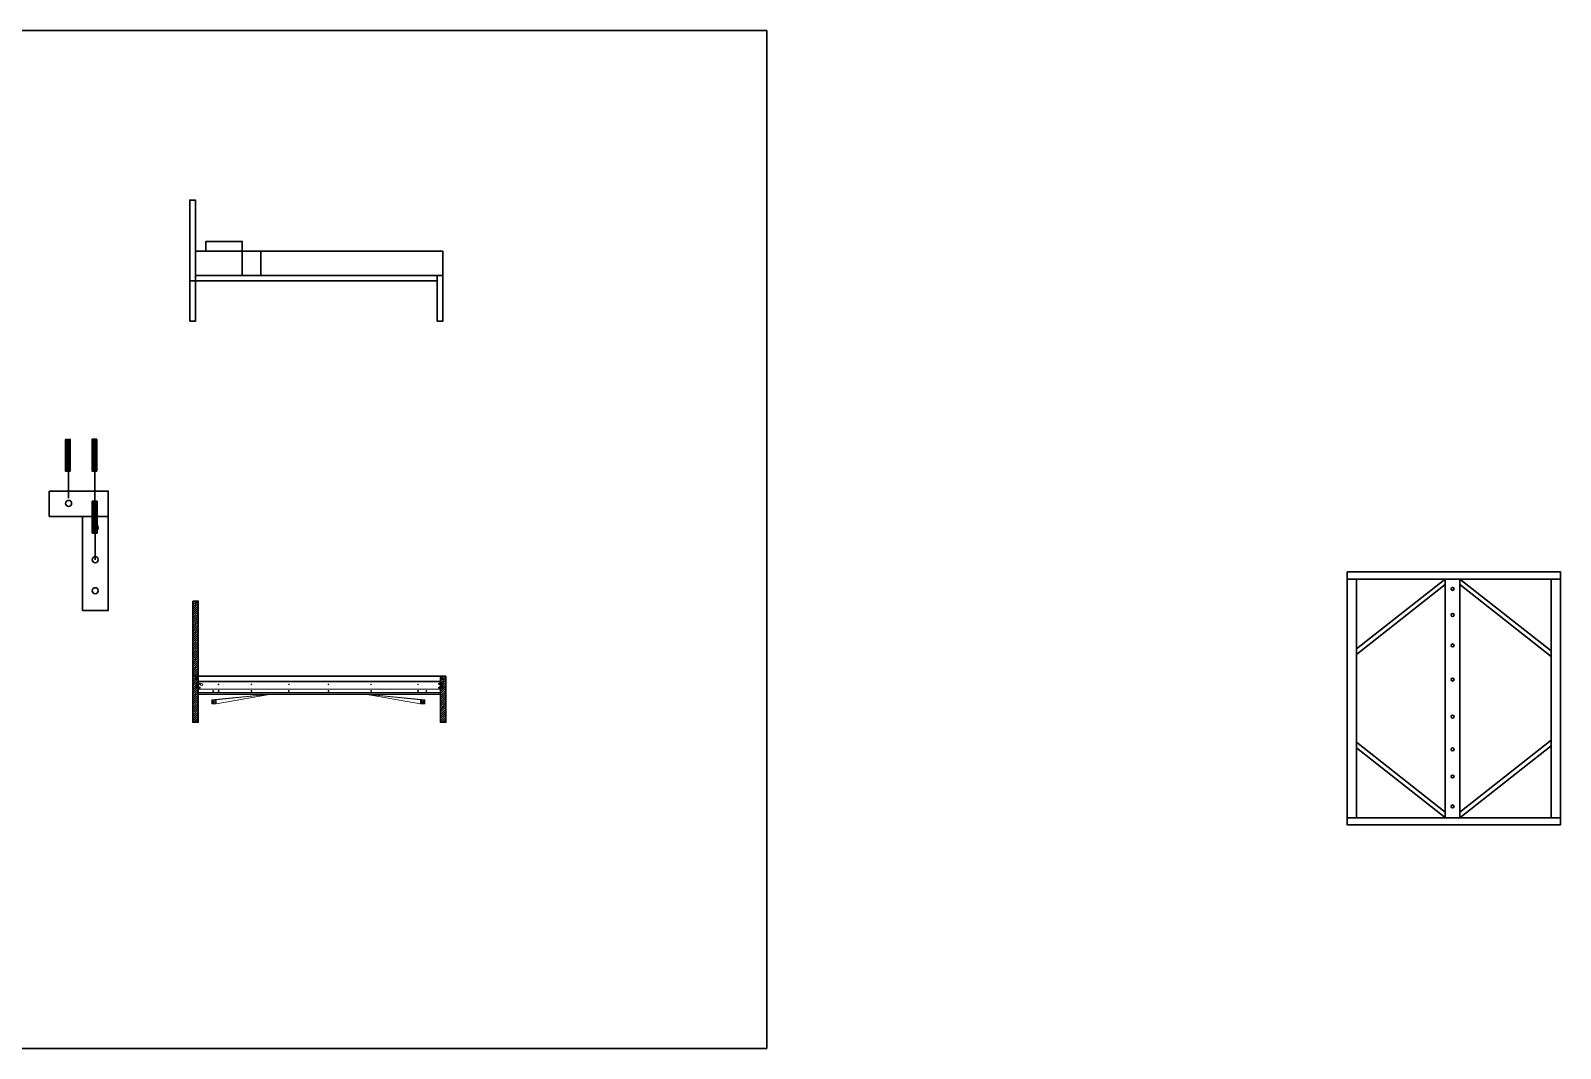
# Model space of a CAD drawing. Header units: inches. Extents: x 157 to 3262, y 42 to 2861.
# Drawn here: x 1741 to 3004, y 2021 to 2861 of the extents above; entities that cross this region are included whole.
import ezdxf

# ---------------------------------------------------------------- set-up
doc = ezdxf.new("R2010")
doc.units = ezdxf.units.IN
doc.header["$MEASUREMENT"] = 0
for name, color, linetype, lineweight in [('Arredi', 3, 'Continuous', 30), ('Dettagli', 210, 'Continuous', 5), ('qqqq', 5, 'Continuous', 30)]:
    doc.layers.add(name, color=color, linetype=linetype, lineweight=lineweight)

msp = doc.modelspace()

# ---------------------------------------------------------------- hatches: boundary and pattern name
at = {"layer": 'qqqq'}
h = msp.add_hatch(dxfattribs=at)
h.set_pattern_fill('ANSI31', color=0, scale=9.7)
h.paths.add_polyline_path([(1879, 2390.4), (1874.5, 2390.4), (1874.5, 2328.4), (1879, 2328.4)])
h.paths.add_polyline_path([(1879, 2318.6), (1878.6, 2318.6), (1878.6, 2318.7, -0.469008), (1878.6, 2319.4), (1878.6, 2319.3), (1879, 2319.3), (1879, 2320), (1876.9, 2320), (1876.9, 2320.3), (1879, 2320.3), (1879, 2321.8), (1878.6, 2321.8), (1878.6, 2321.9, -0.469008), (1878.6, 2322.6), (1878.6, 2322.4), (1879, 2322.4), (1879, 2325.9), (1876.9, 2325.9), (1876.9, 2326.2), (1879, 2326.2), (1879, 2328.4), (1877, 2328.4, -0.396733), (1876.4, 2328.4), (1874.5, 2328.4), (1874.5, 2290.4), (1879, 2290.4)])
h.paths.add_polyline_path([(1876.8, 2319.1), (1876.6, 2319), (1876.8, 2318.8, -0.158696)], flags=16)
h.paths.add_polyline_path([(1876.8, 2319.2), (1877.1, 2319.2), (1877.3, 2319.2), (1877.5, 2319.2), (1877.8, 2319.2), (1878, 2319.2), (1878.2, 2319.2), (1878.4, 2319.2, 0.266572), (1878.6, 2318.7), (1878.3, 2318.7), (1878.1, 2318.7), (1877.8, 2318.7), (1877.6, 2318.7), (1877.3, 2318.7), (1877.1, 2318.7), (1876.9, 2318.7, -0.254029)], flags=16)
h.paths.add_polyline_path([(1877, 2319.1), (1877.3, 2319.1), (1877.5, 2319.1), (1877.7, 2319.1), (1878, 2319.1), (1878.2, 2319.1), (1878.2, 2319.1, 0.23266), (1878.3, 2318.7), (1878.1, 2318.7), (1877.9, 2318.7), (1877.6, 2318.7), (1877.4, 2318.7), (1877.1, 2318.7), (1877.1, 2318.7, -0.221988)], flags=0)
h.paths.add_polyline_path([(1876.8, 2322.2), (1876.6, 2322.1), (1876.8, 2321.9, -0.158696)], flags=16)
h.paths.add_polyline_path([(1876.8, 2322.3), (1877.1, 2322.3), (1877.3, 2322.3), (1877.5, 2322.3), (1877.8, 2322.3), (1878, 2322.3), (1878.2, 2322.3), (1878.4, 2322.3, 0.266572), (1878.6, 2321.9), (1878.3, 2321.9), (1878.1, 2321.9), (1877.8, 2321.9), (1877.6, 2321.9), (1877.3, 2321.9), (1877.1, 2321.9), (1876.9, 2321.9, -0.254029)], flags=16)
h.paths.add_polyline_path([(1877, 2322.3), (1877.3, 2322.3), (1877.5, 2322.3), (1877.7, 2322.3), (1878, 2322.3), (1878.2, 2322.3), (1878.2, 2322.3, 0.23266), (1878.3, 2321.9), (1878.1, 2321.9), (1877.9, 2321.9), (1877.6, 2321.9), (1877.4, 2321.9), (1877.1, 2321.9), (1877.1, 2321.9, -0.221988)], flags=0)
h.paths.add_polyline_path([(1876.7, 2327.1), (1876.8, 2326.9), (1877, 2327.2, -0.158696)], flags=16)
h.paths.add_polyline_path([(1876.6, 2327.2), (1876.6, 2327.4), (1876.6, 2327.6), (1876.6, 2327.9), (1876.6, 2328.1), (1876.6, 2328.3), (1876.6, 2328.1, 0.252715), (1877, 2328.2), (1877, 2328.2), (1877, 2327.9), (1877, 2327.7), (1877, 2327.4), (1877, 2327.3, -0.254029)], flags=16)
h.paths.add_polyline_path([(1876.6, 2327.6), (1876.6, 2327.8), (1876.6, 2328, 0.23013), (1877, 2328.1), (1877, 2328), (1877, 2327.7), (1877, 2327.5), (1877, 2327.4, -0.221988), (1876.6, 2327.4)], flags=0)
h.paths.add_polyline_path([(2083.5, 2328.4), (2079, 2328.4), (2079, 2326.2), (2081, 2326.2), (2081, 2325.9), (2079, 2325.9), (2079, 2323.9), (2079, 2322.2), (2079.4, 2322.2), (2079.6, 2322.3), (2079.5, 2322.3), (2079.4, 2322.3), (2079.4, 2322), (2079.3, 2320.3), (2081, 2320.3), (2081, 2320), (2079, 2320), (2079, 2319), (2079.4, 2319), (2079.6, 2319.2), (2079.5, 2319.2), (2079.4, 2319.1), (2079.4, 2318.8), (2079, 2290.4), (2083.5, 2290.4)])
h.paths.add_polyline_path([(2081.1, 2318.8), (2081.4, 2319), (2081.2, 2319.1, -0.158696)], flags=16)
h.paths.add_polyline_path([(2080.8, 2318.7), (2080.5, 2318.7), (2080.3, 2318.7), (2080, 2318.7), (2079.8, 2318.7), (2079.6, 2318.7), (2079.4, 2318.7), (2079.6, 2318.7, 0.24604), (2079.7, 2319.2), (2079.8, 2319.2), (2080, 2319.2), (2080.2, 2319.2), (2080.5, 2319.2), (2080.7, 2319.2), (2080.9, 2319.2), (2081.1, 2319.2, -0.254029), (2081, 2318.7)], flags=16)
h.paths.add_polyline_path([(2080.9, 2319.1), (2080.9, 2319.1, -0.22364), (2080.8, 2318.7), (2080.9, 2318.7, 0.221988)], flags=0)
h.paths.add_polyline_path([(2080.4, 2318.7), (2080.1, 2318.7), (2079.9, 2318.7), (2079.7, 2318.7, 0.228766), (2079.8, 2319.1), (2080, 2319.1), (2080.2, 2319.1), (2080.4, 2319.1), (2080.7, 2319.1, -0.225205), (2080.6, 2318.7)], flags=0)
h.paths.add_polyline_path([(2081.1, 2321.9), (2081.4, 2322.1), (2081.2, 2322.2, -0.158696)], flags=16)
h.paths.add_polyline_path([(2080.8, 2321.9), (2080.5, 2321.9), (2080.3, 2321.9), (2080, 2321.9), (2079.8, 2321.9), (2079.6, 2321.9), (2079.4, 2321.9), (2079.6, 2321.9, 0.24604), (2079.7, 2322.3), (2079.8, 2322.3), (2080, 2322.3), (2080.2, 2322.3), (2080.5, 2322.3), (2080.7, 2322.3), (2080.9, 2322.3), (2081.1, 2322.3, -0.254029), (2081, 2321.9)], flags=16)
h.paths.add_polyline_path([(2080.9, 2322.3), (2080.9, 2322.3, -0.22364), (2080.8, 2321.9), (2080.9, 2321.9, 0.221988)], flags=0)
h.paths.add_polyline_path([(2080.4, 2321.9), (2080.1, 2321.9), (2079.9, 2321.9), (2079.7, 2321.9, 0.228766), (2079.8, 2322.3), (2080, 2322.3), (2080.2, 2322.3), (2080.4, 2322.3), (2080.7, 2322.3, -0.225205), (2080.6, 2321.9)], flags=0)
h.paths.add_polyline_path([(1893.7, 2308.9), (1890.1, 2308.9), (1890.1, 2305.7), (1893.7, 2305.7)])
h.paths.add_polyline_path([(2065.9, 2308.9), (2062.4, 2308.9), (2062.4, 2305.7), (2065.9, 2305.7)])

# ---------------------------------------------------------------- linework, layer by layer
at = {"layer": 'Arredi', "color": 0}
for p, q in [((1876.6, 2654.6), (1871.9, 2654.6)), ((1769.4, 2523.8), (1769.4, 2497.5)), ((1770.3, 2523.8), (1770.3, 2497.5)), ((1771, 2523.8), (1771, 2497.5)), ((1771.7, 2523.8), (1771.7, 2497.5)), ((1772.4, 2523.8), (1772.4, 2497.5)), ((1773.3, 2523.8), (1773.3, 2497.5)), ((1791.3, 2524), (1791.3, 2497.7)), ((1792.1, 2524), (1792.1, 2497.7)), ((1792.8, 2524), (1792.8, 2497.7)), ((1793.5, 2524), (1793.5, 2497.7)), ((1794.2, 2524), (1794.2, 2497.7)), ((1795.2, 2524), (1795.2, 2497.7)), ((1771.9, 2497.1), (1771.9, 2475.3)), ((1793.7, 2497.7), (1793.7, 2467.9)), ((1755.9, 2460.2), (1756, 2481.1)), ((1791.5, 2472.8), (1791.5, 2446.5)), ((1792.4, 2472.8), (1792.4, 2446.5)), ((1793.1, 2472.8), (1793.1, 2446.5)), ((1793.7, 2472.8), (1793.7, 2446.5)), ((1794.5, 2472.8), (1794.5, 2446.5)), ((1795.4, 2472.8), (1795.4, 2446.5)), ((1794, 2446.1), (1794, 2424.3)), ((2908.6, 2408.6), (2835.4, 2351)), ((2908.6, 2404), (2835.4, 2346.4)), ((2920.7, 2404.1), (2996, 2344.7)), ((2920.8, 2408.6), (2996, 2349.4)), ((1876.9, 2326.2), (1879, 2326.2)), ((1876.9, 2326.2), (1879, 2326.2)), ((1876.9, 2326.1), (1879, 2326.1)), ((1876.9, 2326.1), (1879, 2326.1)), ((1876.9, 2326), (1879, 2326)), ((1876.9, 2325.9), (1879, 2325.9)), ((2081, 2326.2), (2079, 2326.2)), ((2081, 2326.2), (2079, 2326.2)), ((2081, 2326.1), (2079, 2326.1)), ((2081, 2326.1), (2079, 2326.1)), ((2081, 2326), (2079, 2326)), ((2081, 2325.9), (2079, 2325.9)), ((1876.8, 2322.2), (1876.6, 2322.1)), ((1876.6, 2322.1), (1876.8, 2321.9)), ((1876.8, 2319.1), (1876.6, 2319)), ((1876.6, 2319), (1876.8, 2318.8)), ((1876.9, 2322.3), (1876.8, 2322.2)), ((1876.8, 2322.3), (1876.8, 2322.3)), ((1876.8, 2319.2), (1876.8, 2319.2)), ((1876.9, 2319.1), (1876.8, 2319.1)), ((1876.9, 2321.9), (1876.9, 2321.9)), ((1876.9, 2320.3), (1879, 2320.3)), ((1876.9, 2320.2), (1879, 2320.2)), ((1876.9, 2320.2), (1879, 2320.2)), ((1876.9, 2320.1), (1879, 2320.1)), ((1876.9, 2320.1), (1879, 2320.1)), ((1876.9, 2320), (1879, 2320)), ((1876.9, 2318.7), (1876.9, 2318.7)), ((1877.1, 2322.3), (1877.1, 2322.3)), ((1877.1, 2321.9), (1877.2, 2321.9)), ((1877.1, 2319.2), (1877.1, 2319.2)), ((1877.1, 2318.7), (1877.2, 2318.7)), ((1877.3, 2322.3), (1877.3, 2322.3)), ((1877.3, 2321.9), (1877.4, 2321.9)), ((1877.3, 2319.2), (1877.3, 2319.2)), ((1877.3, 2318.7), (1877.4, 2318.7)), ((1877.5, 2322.3), (1877.5, 2322.3)), ((1877.5, 2319.2), (1877.5, 2319.2)), ((1877.6, 2321.9), (1877.6, 2321.9)), ((1877.6, 2318.7), (1877.6, 2318.7)), ((1877.7, 2322.3), (1877.8, 2322.3)), ((1877.7, 2319.2), (1877.8, 2319.2)), ((1877.8, 2321.9), (1877.9, 2321.9)), ((1877.8, 2318.7), (1877.9, 2318.7)), ((1878, 2322.3), (1878, 2322.3)), ((1878, 2319.2), (1878, 2319.2)), ((1878.1, 2321.9), (1878.1, 2321.9)), ((1878.1, 2318.7), (1878.1, 2318.7)), ((1878.2, 2322.3), (1878.2, 2322.3)), ((1878.2, 2319.2), (1878.2, 2319.2)), ((1878.3, 2321.9), (1878.4, 2321.9)), ((1878.3, 2318.7), (1878.4, 2318.7)), ((1878.4, 2322.3), (1878.4, 2322.3)), ((1878.4, 2319.2), (1878.4, 2319.2)), ((1878.6, 2321.9), (1878.6, 2321.9)), ((1878.6, 2321.8), (1878.6, 2321.8)), ((1878.6, 2318.7), (1878.6, 2318.7)), ((1878.6, 2318.7), (1878.6, 2318.7)), ((2081, 2320.3), (2079, 2320.3)), ((2081, 2320.2), (2079, 2320.2)), ((2081, 2320.2), (2079, 2320.2)), ((2081, 2320.1), (2079, 2320.1)), ((2081, 2320.1), (2079, 2320.1)), ((2081, 2320), (2079, 2320)), ((2079.4, 2321.9), (2079.4, 2321.9)), ((2079.4, 2321.8), (2079.4, 2321.8)), ((2079.4, 2318.7), (2079.4, 2318.7)), ((2079.4, 2318.7), (2079.4, 2318.7)), ((2079.6, 2322.3), (2079.5, 2322.3)), ((2079.6, 2319.2), (2079.5, 2319.2)), ((2079.7, 2321.9), (2079.6, 2321.9)), ((2079.7, 2318.7), (2079.6, 2318.7)), ((2079.8, 2322.3), (2079.7, 2322.3)), ((2079.8, 2319.2), (2079.7, 2319.2)), ((2079.9, 2321.9), (2079.8, 2321.9)), ((2079.9, 2318.7), (2079.8, 2318.7)), ((2080, 2322.3), (2080, 2322.3)), ((2080.1, 2321.9), (2080, 2321.9)), ((2080, 2319.2), (2080, 2319.2)), ((2080.1, 2318.7), (2080, 2318.7)), ((2080.2, 2322.3), (2080.2, 2322.3)), ((2080.2, 2319.2), (2080.2, 2319.2)), ((2080.4, 2321.9), (2080.3, 2321.9)), ((2080.4, 2318.7), (2080.3, 2318.7)), ((2080.5, 2322.3), (2080.4, 2322.3)), ((2080.5, 2319.2), (2080.4, 2319.2)), ((2080.6, 2321.9), (2080.5, 2321.9)), ((2080.6, 2318.7), (2080.5, 2318.7)), ((2080.7, 2322.3), (2080.7, 2322.3)), ((2080.7, 2319.2), (2080.7, 2319.2)), ((2080.9, 2321.9), (2080.8, 2321.9)), ((2080.9, 2318.7), (2080.8, 2318.7)), ((2080.9, 2322.3), (2080.9, 2322.3)), ((2080.9, 2319.2), (2080.9, 2319.2)), ((2081.1, 2321.9), (2081, 2321.9)), ((2081.1, 2318.7), (2081, 2318.7)), ((2081.1, 2322.3), (2081.1, 2322.2)), ((2081.2, 2322.3), (2081.1, 2322.3)), ((2081.4, 2322.1), (2081.1, 2321.9)), ((2081.2, 2319.2), (2081.1, 2319.2)), ((2081.1, 2319.1), (2081.1, 2319.1)), ((2081.4, 2319), (2081.1, 2318.8)), ((2081.2, 2322.2), (2081.4, 2322.1)), ((2081.2, 2319.1), (2081.4, 2319)), ((2908.6, 2216.3), (2835.4, 2273.9)), ((2920.7, 2216.2), (2996, 2275.6)), ((2908.9, 2211.5), (2835.4, 2269.3)), ((2920.6, 2211.5), (2996, 2270.9))]:
    msp.add_line(p, q, dxfattribs=at)
at = {"layer": 'Arredi', "color": 0, "linetype": 'Continuous'}
for p, q in [((1876.6, 2328.3), (1876.6, 2328.3)), ((1876.6, 2328), (1876.6, 2328.1)), ((1876.6, 2327.8), (1876.6, 2327.9)), ((1876.6, 2327.6), (1876.6, 2327.6)), ((1876.6, 2327.4), (1876.6, 2327.4)), ((1876.6, 2327.2), (1876.7, 2327.2)), ((1876.6, 2327.1), (1876.6, 2327.2)), ((1876.7, 2327.1), (1876.8, 2326.9)), ((1876.8, 2326.9), (1877, 2327.2)), ((1877, 2328.2), (1877, 2328.2)), ((1877, 2327.9), (1877, 2328)), ((1877, 2327.7), (1877, 2327.7)), ((1877, 2327.4), (1877, 2327.5)), ((1877, 2327.2), (1877, 2327.3))]:
    msp.add_line(p, q, dxfattribs=at)
at = {"layer": 'Arredi', "color": 0}
for points in [[(1160.4, 2021.2), (2348.4, 2021.2), (2348.4, 2861.2), (1160.4, 2861.2)], [(1871.9, 2621.4), (1871.9, 2721.4), (1876.6, 2721.4), (1876.6, 2621.4)], [(2080.9, 2659.2), (2080.9, 2679.2), (1876.6, 2679.2), (1876.6, 2659.2)], [(1885.3, 2679.2), (1885.3, 2687.2), (1915.3, 2687.2), (1915.3, 2679.2)], [(1915.3, 2679.2), (1915.3, 2659.2), (1930.6, 2659.2), (1930.6, 2679.2)], [(2076.2, 2654.6), (1876.6, 2654.6), (1876.6, 2659.2), (2076.2, 2659.2)], [(2076.2, 2621.4), (2076.2, 2659.2), (2080.9, 2659.2), (2080.9, 2621.4)], [(1773.3, 2497.5), (1773.3, 2523.8), (1769.4, 2523.8), (1769.4, 2497.5)], [(1795.2, 2497.7), (1795.2, 2524), (1791.3, 2524), (1791.3, 2497.7)], [(1756, 2481.1), (1804.6, 2481.1), (1804.5, 2460.2), (1755.9, 2460.2)], [(1795.4, 2446.5), (1795.4, 2472.8), (1791.5, 2472.8), (1791.5, 2446.5)], [(1804.5, 2460.1), (1804.5, 2382.6), (1783.5, 2382.7), (1783.5, 2460.2)], [(2827.7, 2414.6), (2827.7, 2205.6), (3003.7, 2205.6), (3003.7, 2414.6)], [(2827.7, 2414.6), (3003.7, 2414.6), (3003.7, 2408.6), (2827.7, 2408.6)], [(2908.6, 2408.6), (2920.7, 2408.6), (2920.7, 2211.6), (2908.6, 2211.6)], [(1874.5, 2390.4), (1874.5, 2328.4), (1879, 2328.4), (1879, 2390.4)], [(1874.5, 2328.4), (1874.5, 2290.4), (1879, 2290.4), (1879, 2328.4)], [(1879, 2325.9), (1876.9, 2325.9), (1876.9, 2326.2), (1879, 2326.2)], [(1879, 2323.9), (2079, 2323.9), (2079, 2328.4), (1879, 2328.4)], [(1879, 2328.4), (2079, 2328.4), (2079, 2313.6), (1879, 2313.6)], [(2083.5, 2328.4), (2083.5, 2290.4), (2079, 2290.4), (2079, 2328.4)], [(2079, 2325.9), (2081, 2325.9), (2081, 2326.2), (2079, 2326.2)], [(1879, 2320), (1876.9, 2320), (1876.9, 2320.3), (1879, 2320.3)], [(1878.6, 2322.2), (1878.6, 2322), (1879.4, 2322), (1879.4, 2322.2)], [(1878.6, 2319), (1878.6, 2318.8), (1879.4, 2318.8), (1879.4, 2319)], [(1879.6, 2322.4), (1879.6, 2321.8), (1879.6, 2321.8), (1879.6, 2322.4)], [(1879.6, 2319.3), (1879.6, 2318.6), (1879.6, 2318.6), (1879.6, 2319.3)], [(1879.9, 2322), (1879.9, 2322.2), (1880.2, 2322.2), (1880.2, 2322)], [(1879.9, 2318.8), (1879.9, 2319.1), (1880.2, 2319.1), (1880.2, 2318.8)], [(1880.2, 2322.4), (1880.2, 2321.8), (1880.3, 2321.8), (1880.3, 2322.4)], [(1880.2, 2319.3), (1880.2, 2318.6), (1880.3, 2318.6), (1880.3, 2319.3)], [(2077.7, 2322.4), (2077.7, 2321.8), (2077.7, 2321.8), (2077.7, 2322.4)], [(2078, 2322), (2078, 2322.2), (2077.7, 2322.2), (2077.7, 2322)], [(2077.7, 2319.3), (2077.7, 2318.6), (2077.7, 2318.6), (2077.7, 2319.3)], [(2078, 2318.8), (2078, 2319.1), (2077.7, 2319.1), (2077.7, 2318.8)], [(2078.4, 2322.4), (2078.4, 2321.8), (2078.3, 2321.8), (2078.3, 2322.4)], [(2078.4, 2319.3), (2078.4, 2318.6), (2078.3, 2318.6), (2078.3, 2319.3)], [(2079.4, 2322.2), (2079.4, 2322), (2078.6, 2322), (2078.6, 2322.2)], [(2079.4, 2319), (2079.4, 2318.8), (2078.6, 2318.8), (2078.6, 2319)], [(2079, 2320), (2081, 2320), (2081, 2320.3), (2079, 2320.3)], [(2827.7, 2211.6), (3003.7, 2211.6), (3003.7, 2205.6), (2827.7, 2205.6)]]:
    msp.add_lwpolyline(points, close=True, dxfattribs=at)
for points in [[(2835.4, 2205.6), (2827.7, 2205.6), (2827.7, 2408.6), (2835.4, 2408.6), (2835.4, 2211.6)], [(2996, 2211.6), (2996, 2408.6), (3003.7, 2408.6), (3003.7, 2205.6), (2996, 2205.6)], [(1876.9, 2322.3), (1877, 2322.3)], [(1877.1, 2321.9), (1876.9, 2321.9)], [(1876.9, 2319.1), (1877, 2319.1)], [(1877.1, 2318.7), (1876.9, 2318.7)], [(1877.1, 2322.3), (1877.3, 2322.3)], [(1877.3, 2321.9), (1877.1, 2321.9)], [(1877.1, 2319.1), (1877.3, 2319.1)], [(1877.3, 2318.7), (1877.1, 2318.7)], [(1877.3, 2322.3), (1877.5, 2322.3)], [(1877.3, 2319.1), (1877.5, 2319.1)], [(1877.6, 2321.9), (1877.4, 2321.9)], [(1877.6, 2318.7), (1877.4, 2318.7)], [(1877.5, 2322.3), (1877.7, 2322.3)], [(1877.5, 2319.1), (1877.7, 2319.1)], [(1877.8, 2321.9), (1877.6, 2321.9)], [(1877.8, 2318.7), (1877.6, 2318.7)], [(1877.8, 2322.3), (1878, 2322.3)], [(1877.8, 2319.1), (1878, 2319.1)], [(1878.1, 2321.9), (1877.9, 2321.9)], [(1878.1, 2318.7), (1877.9, 2318.7)], [(1878, 2322.3), (1878.2, 2322.3)], [(1878, 2319.1), (1878.2, 2319.1)], [(1878.3, 2321.9), (1878.1, 2321.9)], [(1878.3, 2318.7), (1878.1, 2318.7)], [(1878.2, 2322.3), (1878.4, 2322.3)], [(1878.2, 2319.1), (1878.4, 2319.1)], [(1878.5, 2321.9), (1878.3, 2321.9)], [(1878.5, 2318.7), (1878.3, 2318.7)], [(1878.4, 2322.3), (1878.6, 2322.3), (1878.6, 2321.9), (1878.6, 2321.9)], [(1878.4, 2319.1), (1878.6, 2319.1), (1878.6, 2318.7), (1878.6, 2318.7)], [(1879.5, 2321.8), (1878.6, 2321.8), (1878.6, 2322.4), (1879.5, 2322.4)], [(1879.5, 2318.6), (1878.6, 2318.6), (1878.6, 2319.3), (1879.5, 2319.3)], [(1879.5, 2322.4), (1879.9, 2322.4), (1879.9, 2321.8), (1879.5, 2321.8)], [(1879.5, 2319.3), (1879.9, 2319.3), (1879.9, 2318.6), (1879.5, 2318.6)], [(2078.4, 2322.4), (2078, 2322.4), (2078, 2321.8), (2078.4, 2321.8)], [(2078.4, 2319.3), (2078, 2319.3), (2078, 2318.6), (2078.4, 2318.6)], [(2078.4, 2321.8), (2079.4, 2321.8), (2079.4, 2322.4), (2078.4, 2322.4)], [(2078.4, 2318.6), (2079.4, 2318.6), (2079.4, 2319.3), (2078.4, 2319.3)], [(2079.5, 2322.3), (2079.4, 2322.3), (2079.4, 2321.9), (2079.4, 2321.9)], [(2079.4, 2321.9), (2079.6, 2321.9)], [(2079.5, 2319.1), (2079.4, 2319.1), (2079.4, 2318.7), (2079.4, 2318.7)], [(2079.4, 2318.7), (2079.6, 2318.7)], [(2079.7, 2322.3), (2079.6, 2322.3)], [(2079.7, 2319.1), (2079.6, 2319.1)], [(2079.7, 2321.9), (2079.8, 2321.9)], [(2079.7, 2318.7), (2079.8, 2318.7)], [(2080, 2322.3), (2079.8, 2322.3)], [(2080, 2319.1), (2079.8, 2319.1)], [(2079.9, 2321.9), (2080.1, 2321.9)], [(2079.9, 2318.7), (2080.1, 2318.7)], [(2080.2, 2322.3), (2080, 2322.3)], [(2080.2, 2319.1), (2080, 2319.1)], [(2080.1, 2321.9), (2080.3, 2321.9)], [(2080.1, 2318.7), (2080.3, 2318.7)], [(2080.4, 2322.3), (2080.2, 2322.3)], [(2080.4, 2319.1), (2080.2, 2319.1)], [(2080.4, 2321.9), (2080.6, 2321.9)], [(2080.4, 2318.7), (2080.6, 2318.7)], [(2080.7, 2322.3), (2080.5, 2322.3)], [(2080.7, 2319.1), (2080.5, 2319.1)], [(2080.6, 2321.9), (2080.8, 2321.9)], [(2080.6, 2318.7), (2080.8, 2318.7)], [(2080.9, 2322.3), (2080.7, 2322.3)], [(2080.9, 2319.1), (2080.7, 2319.1)], [(2081.1, 2322.3), (2080.9, 2322.3)], [(2080.9, 2321.9), (2081, 2321.9)], [(2081.1, 2319.1), (2080.9, 2319.1)], [(2080.9, 2318.7), (2081, 2318.7)]]:
    msp.add_lwpolyline(points, dxfattribs=at)
at = {"layer": 'Arredi', "color": 0, "linetype": 'Continuous'}
for points in [[(1876.6, 2328.3), (1876.6, 2328.4)], [(1876.6, 2328.1), (1876.6, 2328.3)], [(1876.6, 2327.9), (1876.6, 2328)], [(1876.6, 2327.6), (1876.6, 2327.8)], [(1876.6, 2327.4), (1876.6, 2327.6)], [(1876.6, 2327.2), (1876.6, 2327.4)], [(1877, 2328.4), (1877, 2328.2)], [(1877, 2328.1), (1877, 2328)], [(1877, 2327.9), (1877, 2327.7)], [(1877, 2327.7), (1877, 2327.5)], [(1877, 2327.4), (1877, 2327.2)]]:
    msp.add_lwpolyline(points, dxfattribs=at)
at = {"layer": 'Arredi', "color": 0}
for centre, radius in [((1771.9, 2471), 2.49), ((1793.9, 2450.9), 2.49), ((1793.9, 2424.5), 2.49), ((1793.9, 2398.9), 2.49), ((2914.7, 2400.4), 1.23), ((2914.7, 2378.9), 1.23), ((2914.7, 2353.8), 1.23), ((2914.7, 2325.6), 1.23), ((2914.7, 2295), 1.23), ((2914.7, 2268), 1.23), ((2914.7, 2245.6), 1.23), ((2914.7, 2220.9), 1.23)]:
    msp.add_circle(centre, radius, dxfattribs=at)
at = {"layer": 'Arredi', "color": 0, "linetype": 'Continuous'}
for centre, start, end in [((1876.7, 2328.8), 258.3615, 303.6841), ((1876.7, 2328.7), 255.7631, 313.2797), ((1876.7, 2328.5), 259.5682, 319.1903), ((1876.7, 2328.5), 256.9818, 315.4542), ((1876.7, 2328.3), 254.2176, 311.7564), ((1876.7, 2328.3), 251.568, 308.4456), ((1876.7, 2328.1), 255.4447, 313.3644), ((1876.7, 2328), 252.812, 309.9741), ((1876.8, 2327.9), 250.9361, 307.6855), ((1876.8, 2327.8), 248.2339, 304.5505), ((1876.7, 2327.6), 252.1845, 309.1977), ((1876.8, 2327.6), 249.5037, 306.0012)]:
    msp.add_arc(centre, 0.459, start, end, dxfattribs=at)
at = {"layer": 'Arredi', "color": 0}
for centre, start, end in [((1877.3, 2322.2), 162.1845, 219.1977), ((1877.2, 2322.1), 159.5037, 216.0012), ((1877.3, 2319), 162.1845, 219.1977), ((1877.2, 2319), 159.5037, 216.0012), ((1877.5, 2322.1), 158.2339, 214.5505), ((1877.5, 2319), 158.2339, 214.5505), ((1877.5, 2322.2), 160.9361, 217.6855), ((1877.5, 2319), 160.9361, 217.6855), ((1877.7, 2322.2), 162.812, 219.9741), ((1877.7, 2319), 162.812, 219.9741), ((1877.7, 2322.2), 165.4447, 223.3644), ((1877.7, 2319), 165.4447, 223.3644), ((1878, 2322.2), 164.2176, 221.7564), ((1877.9, 2322.2), 161.568, 218.4456), ((1878, 2319), 164.2176, 221.7564), ((1877.9, 2319), 161.568, 218.4456), ((1878.2, 2322.2), 166.9818, 225.4542), ((1878.2, 2319.1), 166.9818, 225.4542), ((1878.2, 2322.2), 169.5682, 229.1903), ((1878.2, 2319.1), 169.5682, 229.1903), ((1878.4, 2322.2), 165.7631, 223.7901), ((1878.4, 2319), 165.7631, 223.7901), ((1878.5, 2322.2), 168.3615, 227.4099), ((1878.5, 2319.1), 168.3615, 227.4099), ((1878.7, 2322.2), 168.5918, 227.7443), ((1878.6, 2322.2), 165.9958, 224.1035), ((1878.7, 2319.1), 168.5918, 227.7443), ((1878.6, 2319), 165.9958, 224.1035), ((1878.9, 2322.2), 172.2956, 230.2539), ((1878.9, 2322.2), 169.7318, 229.4371), ((1878.9, 2319.1), 172.2956, 230.2539), ((1878.9, 2319.1), 169.7318, 229.4371), ((2079.1, 2322.2), 309.7461, 7.7044), ((2079.1, 2322.2), 310.5629, 10.2682), ((2079.1, 2319.1), 309.7461, 7.7044), ((2079.1, 2319.1), 310.5629, 10.2682), ((2079.3, 2322.2), 312.2557, 11.4082), ((2079.3, 2319.1), 312.2557, 11.4082), ((2079.3, 2322.2), 315.8965, 14.0042), ((2079.3, 2319), 315.8965, 14.0042), ((2079.5, 2322.2), 312.5901, 11.6385), ((2079.5, 2319.1), 312.5901, 11.6385), ((2079.6, 2322.2), 316.2099, 14.2369), ((2079.6, 2319), 316.2099, 14.2369), ((2079.7, 2322.2), 310.8097, 10.4318), ((2079.7, 2319.1), 310.8097, 10.4318), ((2079.8, 2322.2), 314.5458, 13.0182), ((2079.8, 2319.1), 314.5458, 13.0182), ((2080, 2322.2), 318.2436, 15.7824), ((2080, 2319), 318.2436, 15.7824), ((2080, 2322.2), 321.5544, 18.432), ((2080, 2319), 321.5544, 18.432), ((2080.2, 2322.2), 316.6356, 14.5553), ((2080.2, 2319), 316.6356, 14.5553), ((2080.3, 2322.2), 320.0259, 17.188), ((2080.3, 2319), 320.0259, 17.188), ((2080.4, 2322.2), 322.3145, 19.0639), ((2080.4, 2319), 322.3145, 19.0639), ((2080.5, 2322.1), 325.4495, 21.7661), ((2080.5, 2319), 325.4495, 21.7661), ((2080.7, 2322.2), 320.8023, 17.8155), ((2080.7, 2319), 320.8023, 17.8155), ((2080.7, 2322.1), 323.9988, 20.4963), ((2080.7, 2319), 323.9988, 20.4963)]:
    msp.add_arc(centre, 0.459, start, end, dxfattribs=at)
at = {"layer": 'Dettagli', "color": 0}
for p, q in [((1890.1, 2308.9), (1938.7, 2313.6)), ((1893.7, 2308.9), (1939.2, 2313.6)), ((1939.2, 2313.6), (1893.7, 2305.7)), ((2062.4, 2308.9), (2016.8, 2313.6)), ((2016.8, 2313.6), (2062.4, 2305.6)), ((2066, 2308.9), (2017.3, 2313.6))]:
    msp.add_line(p, q, dxfattribs=at)
for points in [[(2079, 2313.6), (1879, 2313.6), (1879, 2317.7), (2079, 2317.7)], [(2079, 2313.6), (1879, 2313.6), (1879, 2315), (2079, 2315)], [(1890.1, 2308.9), (1893.7, 2308.9), (1893.7, 2305.7), (1890.1, 2305.7)], [(2062.4, 2308.9), (2065.9, 2308.9), (2065.9, 2305.7), (2062.4, 2305.7)], [(2066, 2308.9), (2062.4, 2308.9), (2062.4, 2305.6), (2066, 2305.6)]]:
    msp.add_lwpolyline(points, close=True, dxfattribs=at)
for centre, radius in [((1881.8, 2321.3), 1), ((1891.4, 2316.1), 0.345), ((1891.4, 2316.1), 0.223), ((1895.8, 2316.1), 0.345), ((1895.7, 2321.6), 0.223), ((1895.8, 2316.1), 0.223), ((1922.9, 2316.1), 0.345), ((1922.9, 2321.6), 0.223), ((1922.9, 2316.1), 0.223), ((1953.8, 2316.1), 0.345), ((1953.8, 2321.6), 0.223), ((1953.8, 2316.1), 0.223), ((1986.5, 2321.6), 0.223), ((1986.5, 2316.1), 0.345), ((1986.5, 2316.1), 0.223), ((2021.7, 2321.6), 0.223), ((2021.7, 2316.1), 0.345), ((2021.7, 2316.1), 0.223), ((2060.5, 2316.1), 0.345), ((2060.4, 2321.6), 0.223), ((2060.5, 2316.1), 0.223), ((2067.3, 2316.1), 0.345), ((2067.3, 2316.1), 0.223)]:
    msp.add_circle(centre, radius, dxfattribs=at)

doc.saveas('drawing.dxf')
